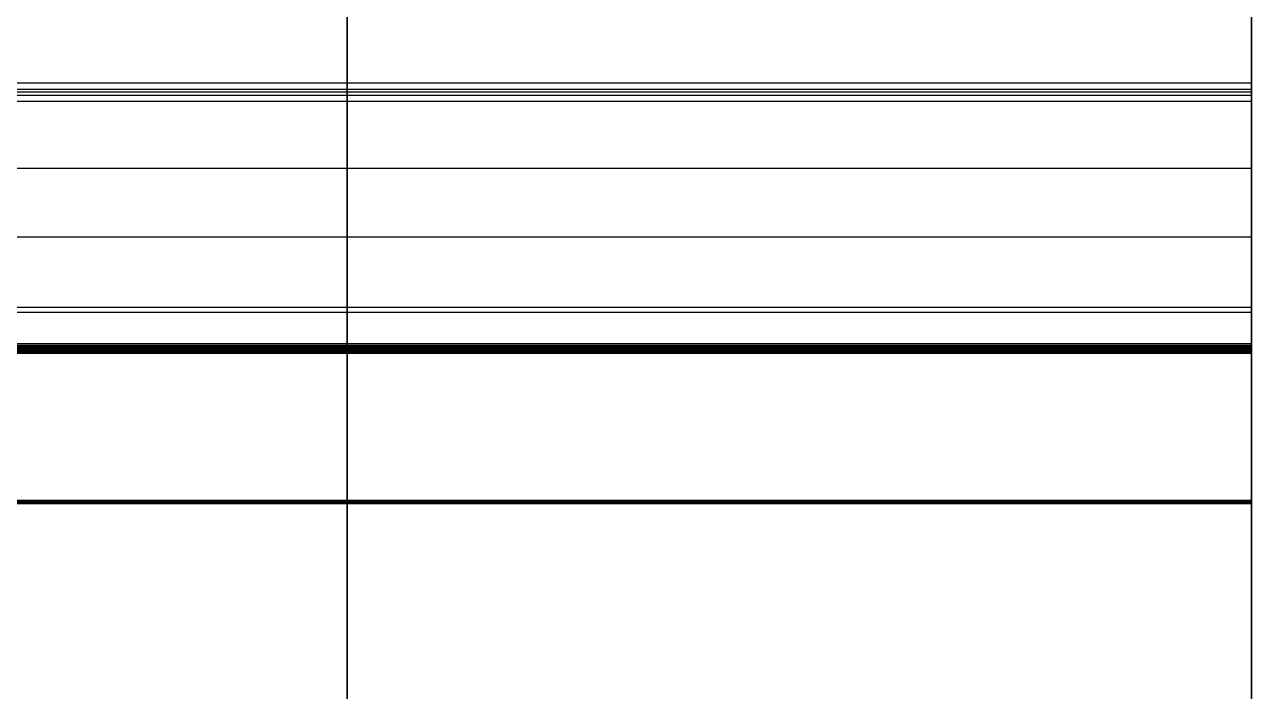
# Model space of a CAD drawing. Header units: millimetres. Extents: x -85 to 1059, y -155 to 155.
# Drawn here: x 1002.59 to 1007, y 121.847 to 124.242 of the extents above; entities that cross this region are included whole.
import ezdxf

# ---------------------------------------------------------------- set-up
doc = ezdxf.new("R2010")
doc.units = ezdxf.units.MM
doc.header["$MEASUREMENT"] = 0
doc.layers.add('Default', color=7, linetype='Continuous', true_color=0x000000)

msp = doc.modelspace()

# ---------------------------------------------------------------- linework, layer by layer
at = {"layer": 'Default'}
msp.add_line((1007, 11.1019, 0.0002), (1007, 140.002, 0.0002), dxfattribs=at)
for points, degree, knots in [([(1007, 0.3488, 139.7504), (1007, -76.9709, 139.7504), (1007, -139.6511, 77.0702), (1007, -139.6511, -0.2498), (1007, -139.6511, -77.5699), (1007, -76.9709, -140.2497), (1007, 0.3488, -140.2497), (1007, 77.6689, -140.2497), (1007, 140.349, -77.5699), (1007, 140.349, -0.2498), (1007, 140.349, 77.0702), (1007, 77.6689, 139.7504), (1007, 0.3488, 139.7504)], 3, [20636, 20636, 20636, 20636, 20637, 20637, 20637, 20638, 20638, 20638, 20639, 20639, 20639, 20640, 20640, 20640, 20640]), ([(1003.75, 0.0018, 140.0004), (1003.75, -77.318, 140.0004), (1003.75, -139.9981, 77.3202), (1003.75, -139.9981, 0.0002), (1003.75, -139.9981, -77.3199), (1003.75, -77.318, -139.9997), (1003.75, 0.0018, -139.9997), (1003.75, 77.3215, -139.9997), (1003.75, 140.002, -77.3199), (1003.75, 140.002, 0.0002), (1003.75, 140.002, 77.3202), (1003.75, 77.3215, 140.0004), (1003.75, 0.0018, 140.0004)], 3, [-1, -1, -1, -1, 0, 0, 0, 1, 1, 1, 2, 2, 2, 3, 3, 3, 3]), ([(1007, 0.0018, 140.0004), (1007, -77.318, 140.0004), (1007, -139.9981, 77.3202), (1007, -139.9981, 0.0002), (1007, -139.9981, -77.3199), (1007, -77.318, -139.9997), (1007, 0.0018, -139.9997), (1007, 77.3215, -139.9997), (1007, 140.002, -77.3199), (1007, 140.002, 0.0002), (1007, 140.002, 77.3202), (1007, 77.3215, 140.0004), (1007, 0.0018, 140.0004)], 3, [-1, -1, -1, -1, 0, 0, 0, 1, 1, 1, 2, 2, 2, 3, 3, 3, 3]), ([(1007, 123.0957, 91.0507), (1007, 123.1342, 91.0639), (1007, 123.1726, 91.0771), (1007, 123.218, 91.0925), (1007, 123.2633, 91.1078), (1007, 123.309, 91.1232), (1007, 123.3547, 91.1385), (1007, 123.4007, 91.1539), (1007, 123.4468, 91.1692), (1007, 123.4931, 91.1847), (1007, 123.5395, 91.2003), (1007, 123.5861, 91.2156), (1007, 123.6327, 91.2309), (1007, 123.6798, 91.2463), (1007, 123.7269, 91.2616), (1007, 123.774, 91.2772), (1007, 123.8211, 91.2927), (1007, 123.8689, 91.3082), (1007, 123.9167, 91.3237), (1007, 123.9645, 91.3391), (1007, 124.0123, 91.3544), (1007, 124.0606, 91.3698), (1007, 124.1089, 91.3851), (1007, 124.1574, 91.4006), (1007, 124.2059, 91.4162), (1007, 124.255, 91.4315), (1007, 124.304, 91.4468), (1007, 124.3532, 91.462), (1007, 124.4024, 91.4772), (1007, 124.452, 91.4927), (1007, 124.5016, 91.5082), (1007, 124.5513, 91.5234), (1007, 124.601, 91.5386), (1007, 124.6513, 91.5541), (1007, 124.7016, 91.5696), (1007, 124.752, 91.5848), (1007, 124.8025, 91.6), (1007, 124.8533, 91.6155), (1007, 124.9041, 91.631), (1007, 124.9552, 91.6462), (1007, 125.0064, 91.6613), (1007, 125.0579, 91.6767), (1007, 125.1094, 91.692), (1007, 125.1184, 91.6947), (1007, 125.1274, 91.6973)], 2, [3127, 3127, 3127, 3128, 3128, 3129, 3129, 3130, 3130, 3131, 3131, 3132, 3132, 3133, 3133, 3134, 3134, 3135, 3135, 3136, 3136, 3137, 3137, 3138, 3138, 3139, 3139, 3140, 3140, 3141, 3141, 3142, 3142, 3143, 3143, 3144, 3144, 3145, 3145, 3146, 3146, 3147, 3147, 3148, 3148, 3149, 3149, 3149]), ([(1007, 125.1274, -92.1969), (1007, 125.1184, -92.1943), (1007, 125.1094, -92.1916), (1007, 125.0579, -92.1763), (1007, 125.0064, -92.1609), (1007, 124.9552, -92.1456), (1007, 124.9041, -92.1302), (1007, 124.8533, -92.1151), (1007, 124.8025, -92.0999), (1007, 124.752, -92.0846), (1007, 124.7016, -92.0692), (1007, 124.6513, -92.054), (1007, 124.601, -92.0389), (1007, 124.5513, -92.0233), (1007, 124.5016, -92.0078), (1007, 124.452, -91.9925), (1007, 124.4024, -91.9771), (1007, 124.3532, -91.9618), (1007, 124.304, -91.9464), (1007, 124.255, -91.9309), (1007, 124.2059, -91.9154), (1007, 124.1574, -91.9001), (1007, 124.1089, -91.8847), (1007, 124.0606, -91.8694), (1007, 124.0123, -91.854), (1007, 123.9645, -91.8385), (1007, 123.9167, -91.823), (1007, 123.8689, -91.8076), (1007, 123.8211, -91.7923), (1007, 123.774, -91.7769), (1007, 123.7269, -91.7616), (1007, 123.6798, -91.7462), (1007, 123.6327, -91.7309), (1007, 123.5861, -91.7154), (1007, 123.5395, -91.6999), (1007, 123.4931, -91.6845), (1007, 123.4468, -91.6692), (1007, 123.4007, -91.6536), (1007, 123.3547, -91.6381), (1007, 123.309, -91.6228), (1007, 123.2633, -91.6074), (1007, 123.218, -91.5919), (1007, 123.1726, -91.5764), (1007, 123.1342, -91.5633), (1007, 123.0957, -91.5503)], 2, [7305, 7305, 7305, 7306, 7306, 7307, 7307, 7308, 7308, 7309, 7309, 7310, 7310, 7311, 7311, 7312, 7312, 7313, 7313, 7314, 7314, 7315, 7315, 7316, 7316, 7317, 7317, 7318, 7318, 7319, 7319, 7320, 7320, 7321, 7321, 7322, 7322, 7323, 7323, 7324, 7324, 7325, 7325, 7326, 7326, 7327, 7327, 7327]), ([(1007, 124.0322, 15.6482), (1007, 116.3332, 77.2989), (1007, 63.7379, 125.0004), (1007, 0.0019, 125.0004), (1007, -17.5054, 125.0004), (1007, -34.1724, 121.4011), (1007, -49.2988, 114.9022)], 3, [595.378082, 595.378082, 595.378082, 595.378082, 596.378082, 596.378082, 596.378082, 597.378082, 597.378082, 597.378082, 597.378082]), ([(1007, -49.627, -114.76), (1007, -34.4135, -121.3481), (1007, -17.6322, -124.9994), (1007, 0.0018, -124.9994), (1007, 63.676, -124.9994), (1007, 116.2304, -77.3892), (1007, 124.0095, -15.8252)], 3, [1200.555169, 1200.555169, 1200.555169, 1200.555169, 1201.555169, 1201.555169, 1201.555169, 1202.555169, 1202.555169, 1202.555169, 1202.555169]), ([(1007, 123.7255, 93.5695), (1007, 123.7205, 93.5618), (1007, 123.7156, 93.554), (1007, 123.6865, 93.5088), (1007, 123.6574, 93.4637), (1007, 123.6283, 93.4189), (1007, 123.5992, 93.3741), (1007, 123.5701, 93.3296), (1007, 123.5409, 93.2852), (1007, 123.512, 93.2411), (1007, 123.4831, 93.197), (1007, 123.4542, 93.1532), (1007, 123.4252, 93.1095), (1007, 123.3965, 93.0659), (1007, 123.3677, 93.0224), (1007, 123.339, 92.9791), (1007, 123.3102, 92.9359), (1007, 123.2817, 92.8932), (1007, 123.2531, 92.8506), (1007, 123.2245, 92.8079), (1007, 123.1959, 92.7652), (1007, 123.1675, 92.7228), (1007, 123.1391, 92.6805), (1007, 123.1107, 92.6385), (1007, 123.0823, 92.5966), (1007, 123.0541, 92.5549), (1007, 123.0259, 92.5133), (1007, 122.9977, 92.472), (1007, 122.9694, 92.4307), (1007, 122.9412, 92.3896), (1007, 122.913, 92.3485), (1007, 122.8851, 92.3078), (1007, 122.8573, 92.2671), (1007, 122.8292, 92.2267), (1007, 122.8012, 92.1863), (1007, 122.7733, 92.1462), (1007, 122.7454, 92.1062), (1007, 122.7177, 92.0663), (1007, 122.69, 92.0265), (1007, 122.6624, 91.987), (1007, 122.6347, 91.9474), (1007, 122.6071, 91.9083), (1007, 122.5796, 91.8691), (1007, 122.5562, 91.8358), (1007, 122.5327, 91.8024)], 2, [3084, 3084, 3084, 3085, 3085, 3086, 3086, 3087, 3087, 3088, 3088, 3089, 3089, 3090, 3090, 3091, 3091, 3092, 3092, 3093, 3093, 3094, 3094, 3095, 3095, 3096, 3096, 3097, 3097, 3098, 3098, 3099, 3099, 3100, 3100, 3101, 3101, 3102, 3102, 3103, 3103, 3104, 3104, 3105, 3105, 3106, 3106, 3106]), ([(1007, 122.5327, -92.3024), (1007, 122.5562, -92.3356), (1007, 122.5796, -92.3687), (1007, 122.6071, -92.4081), (1007, 122.6347, -92.4474), (1007, 122.6624, -92.4867), (1007, 122.69, -92.5261), (1007, 122.7177, -92.5659), (1007, 122.7454, -92.6058), (1007, 122.7733, -92.646), (1007, 122.8012, -92.6862), (1007, 122.8292, -92.7266), (1007, 122.8573, -92.767), (1007, 122.8851, -92.8078), (1007, 122.913, -92.8485), (1007, 122.9412, -92.8894), (1007, 122.9694, -92.9303), (1007, 122.9977, -92.9716), (1007, 123.0259, -93.0129), (1007, 123.0541, -93.0547), (1007, 123.0823, -93.0965), (1007, 123.1107, -93.1385), (1007, 123.1391, -93.1805), (1007, 123.1675, -93.2226), (1007, 123.1959, -93.2648), (1007, 123.2245, -93.3073), (1007, 123.2531, -93.3498), (1007, 123.2817, -93.3928), (1007, 123.3102, -93.4359), (1007, 123.339, -93.4791), (1007, 123.3677, -93.5223), (1007, 123.3965, -93.5659), (1007, 123.4252, -93.6094), (1007, 123.4542, -93.6532), (1007, 123.4831, -93.6969), (1007, 123.512, -93.7412), (1007, 123.5409, -93.7855), (1007, 123.5701, -93.8299), (1007, 123.5992, -93.8744), (1007, 123.6283, -93.9192), (1007, 123.6574, -93.964), (1007, 123.6865, -94.009), (1007, 123.7156, -94.0539), (1007, 123.7205, -94.0615), (1007, 123.7255, -94.0691)], 2, [7348, 7348, 7348, 7349, 7349, 7350, 7350, 7351, 7351, 7352, 7352, 7353, 7353, 7354, 7354, 7355, 7355, 7356, 7356, 7357, 7357, 7358, 7358, 7359, 7359, 7360, 7360, 7361, 7361, 7362, 7362, 7363, 7363, 7364, 7364, 7365, 7365, 7366, 7366, 7367, 7367, 7368, 7368, 7369, 7369, 7370, 7370, 7370]), ([(1007, 123.2256, -94.7232), (1007, 123.2167, -94.7203), (1007, 123.2079, -94.7175), (1007, 123.1568, -94.7013), (1007, 123.1056, -94.6851), (1007, 123.0548, -94.6687), (1007, 123.004, -94.6522), (1007, 122.9536, -94.6358), (1007, 122.9031, -94.6194), (1007, 122.8529, -94.603), (1007, 122.8026, -94.5866), (1007, 122.7527, -94.5704), (1007, 122.7027, -94.5542), (1007, 122.6534, -94.5378), (1007, 122.604, -94.5214), (1007, 122.5548, -94.505), (1007, 122.5055, -94.4886), (1007, 122.4567, -94.4722), (1007, 122.4078, -94.4558), (1007, 122.3591, -94.4393), (1007, 122.3105, -94.4229), (1007, 122.2623, -94.4067), (1007, 122.2142, -94.3905), (1007, 122.1662, -94.3739), (1007, 122.1182, -94.3573), (1007, 122.0706, -94.3411), (1007, 122.0229, -94.3249), (1007, 121.9757, -94.3083), (1007, 121.9284, -94.2917), (1007, 121.8815, -94.2755), (1007, 121.8346, -94.2593), (1007, 121.7878, -94.2429), (1007, 121.7411, -94.2264), (1007, 121.6947, -94.21), (1007, 121.6483, -94.1936), (1007, 121.6023, -94.1772), (1007, 121.5562, -94.1608), (1007, 121.5105, -94.1446), (1007, 121.4649, -94.1284), (1007, 121.4195, -94.112), (1007, 121.3742, -94.0956), (1007, 121.3292, -94.0793), (1007, 121.2842, -94.0631), (1007, 121.2431, -94.0481), (1007, 121.202, -94.0331)], 2, [7372, 7372, 7372, 7373.045455, 7373.045455, 7374.090909, 7374.090909, 7375.136364, 7375.136364, 7376.181818, 7376.181818, 7377.227273, 7377.227273, 7378.272727, 7378.272727, 7379.318182, 7379.318182, 7380.363636, 7380.363636, 7381.409091, 7381.409091, 7382.454545, 7382.454545, 7383.5, 7383.5, 7384.545455, 7384.545455, 7385.590909, 7385.590909, 7386.636364, 7386.636364, 7387.681818, 7387.681818, 7388.727273, 7388.727273, 7389.772727, 7389.772727, 7390.818182, 7390.818182, 7391.863636, 7391.863636, 7392.909091, 7392.909091, 7393.954545, 7393.954545, 7395, 7395, 7395]), ([(1007, 121.2077, 93.5353), (1007, 121.246, 93.5492), (1007, 121.2842, 93.5632), (1007, 121.3292, 93.5796), (1007, 121.3742, 93.596), (1007, 121.4195, 93.6122), (1007, 121.4649, 93.6284), (1007, 121.5105, 93.645), (1007, 121.5562, 93.6616), (1007, 121.6023, 93.6778), (1007, 121.6483, 93.694), (1007, 121.6947, 93.7103), (1007, 121.7411, 93.7265), (1007, 121.7878, 93.7429), (1007, 121.8346, 93.7593), (1007, 121.8815, 93.7759), (1007, 121.9284, 93.7925), (1007, 121.9757, 93.8087), (1007, 122.0229, 93.8249), (1007, 122.0706, 93.8415), (1007, 122.1182, 93.8581), (1007, 122.1662, 93.8741), (1007, 122.2142, 93.8902), (1007, 122.2623, 93.9068), (1007, 122.3105, 93.9233), (1007, 122.3591, 93.9398), (1007, 122.4078, 93.9562), (1007, 122.4567, 93.9726), (1007, 122.5055, 93.989), (1007, 122.5548, 94.0052), (1007, 122.604, 94.0214), (1007, 122.6534, 94.0378), (1007, 122.7027, 94.0542), (1007, 122.7527, 94.0706), (1007, 122.8026, 94.087), (1007, 122.8529, 94.1034), (1007, 122.9031, 94.1198), (1007, 122.9536, 94.1361), (1007, 123.004, 94.1523), (1007, 123.0548, 94.1687), (1007, 123.1056, 94.1851), (1007, 123.1568, 94.2013), (1007, 123.2079, 94.2176)], 2, [3060, 3060, 3060, 3061, 3061, 3062, 3062, 3063, 3063, 3064, 3064, 3065, 3065, 3066, 3066, 3067, 3067, 3068, 3068, 3069, 3069, 3070, 3070, 3071, 3071, 3072, 3072, 3073, 3073, 3074, 3074, 3075, 3075, 3076, 3076, 3077, 3077, 3078, 3078, 3079, 3079, 3080, 3080, 3081, 3081, 3081]), ([(1007, 123.0654, 91.0461), (1007, 123.0668, 91.0459), (1007, 123.0682, 91.0457), (1007, 123.0698, 91.0456), (1007, 123.0714, 91.0454)], 2, [3120, 3120, 3120, 3121, 3121, 3122, 3122, 3122]), ([(1007, 122.5211, 91.7703), (1007, 122.6096, 91.6525), (1007, 122.6982, 91.5347), (1007, 122.7916, 91.4098), (1007, 122.8851, 91.2849), (1007, 122.9732, 91.1669), (1007, 123.0612, 91.0489)], 2, [3115, 3115, 3115, 3116, 3116, 3117, 3117, 3118, 3118, 3118]), ([(1007, 123.0612, -91.5482), (1007, 122.9732, -91.6663), (1007, 122.8851, -91.7845), (1007, 122.7916, -91.9094), (1007, 122.6982, -92.0343), (1007, 122.6096, -92.1521), (1007, 122.5211, -92.2699)], 2, [7336, 7336, 7336, 7337, 7337, 7338, 7338, 7339, 7339, 7339]), ([(1007, 122.52, -92.277), (1007, 122.5205, -92.2788), (1007, 122.5211, -92.2805), (1007, 122.5216, -92.2823), (1007, 122.5221, -92.2841)], 2, [7342, 7342, 7342, 7343, 7343, 7344, 7344, 7344])]:
    msp.add_open_spline(points, degree=degree, knots=knots, dxfattribs=at)
for points, degree in [([(1007, 124.0322, 15.6482), (998, 124.0322, 15.6482), (989, 124.0322, 15.6482)], 2), ([(1007, 124.0095, -15.8252), (998, 124.0095, -15.8252), (989, 124.0095, -15.8252)], 2), ([(1007, 123.9656, 14.8569), (1007, 123.9878, 15.1206), (1007, 124.01, 15.3844), (1007, 124.0322, 15.6482)], 3), ([(1007, 124.0095, -15.8252), (1007, 123.9949, -15.5932), (1007, 123.9803, -15.3612), (1007, 123.9657, -15.1292)], 3), ([(1007, 123.9989, 15.2525), (998, 123.9989, 15.2525), (989, 123.9989, 15.2525)], 2), ([(1007, 123.9876, -15.4772), (998, 123.9876, -15.4772), (989, 123.9876, -15.4772)], 2), ([(1007, 123.9657, -15.1292), (998, 123.9657, -15.1292), (989, 123.9657, -15.1292)], 2), ([(1007, 123.9656, 14.8569), (998, 123.9656, 14.8569), (989, 123.9656, 14.8569)], 2), ([(1007, 123.9657, -15.1292), (1007, 89.2759, -15.1292), (1007, 54.5861, -15.1292), (1007, 19.8963, -15.1292)], 3), ([(1007, 20.2489, 14.8569), (1007, 54.8211, 14.8569), (1007, 89.3933, 14.8569), (1007, 123.9656, 14.8569)], 3), ([(1007, 123.7255, 93.5695), (1003.75, 123.7255, 93.5695), (1000.5, 123.7255, 93.5695)], 2), ([(1007, 123.7255, -94.0691), (1003.75, 123.7255, -94.0691), (1000.5, 123.7255, -94.0691)], 2), ([(1007, 123.4789, 93.8994), (1007, 123.6022, 93.7344), (1007, 123.7255, 93.5695)], 2), ([(1007, 123.7255, -94.0691), (1007, 123.6022, -94.2339), (1007, 123.4789, -94.3986)], 2), ([(1007, 123.4789, 93.8994), (1003.75, 123.4789, 93.8994), (1000.5, 123.4789, 93.8994)], 2), ([(1007, 123.4789, -94.3986), (1003.75, 123.4789, -94.3986), (1000.5, 123.4789, -94.3986)], 2), ([(1007, 123.2256, 94.2236), (1007, 123.3522, 94.0615), (1007, 123.4789, 93.8994)], 2), ([(1007, 123.4789, -94.3986), (1007, 123.3522, -94.5609), (1007, 123.2256, -94.7232)], 2), ([(1007, 123.2256, 94.2236), (1003.75, 123.2256, 94.2236), (1000.5, 123.2256, 94.2236)], 2), ([(1007, 123.2256, -94.7232), (1003.75, 123.2256, -94.7232), (1000.5, 123.2256, -94.7232)], 2), ([(1007, 123.2079, 94.2176), (1007, 123.2167, 94.2206), (1007, 123.2256, 94.2236)], 2), ([(1007, 123.2079, 94.2176), (1003.75, 123.2079, 94.2176), (1000.5, 123.2079, 94.2176)], 2), ([(1007, 123.0957, 91.0507), (1003.75, 123.0957, 91.0507), (1000.5, 123.0957, 91.0507)], 2), ([(1007, 123.0957, -91.5503), (1003.75, 123.0957, -91.5503), (1000.5, 123.0957, -91.5503)], 2), ([(1007, 123.0897, 91.0489), (1003.75, 123.0897, 91.0489), (1000.5, 123.0897, 91.0489)], 2), ([(1007, 123.0897, -91.5485), (1003.75, 123.0897, -91.5485), (1000.5, 123.0897, -91.5485)], 2), ([(1007, 123.0845, 91.0475), (1003.75, 123.0845, 91.0475), (1000.5, 123.0845, 91.0475)], 2), ([(1007, 123.0845, -91.5471), (1003.75, 123.0845, -91.5471), (1000.5, 123.0845, -91.5471)], 2), ([(1007, 123.0897, 91.0489), (1007, 123.0927, 91.0498), (1007, 123.0957, 91.0507)], 2), ([(1007, 123.0957, -91.5503), (1007, 123.0927, -91.5494), (1007, 123.0897, -91.5485)], 2), ([(1007, 123.0845, 91.0475), (1007, 123.0871, 91.0482), (1007, 123.0897, 91.0489)], 2), ([(1007, 123.0897, -91.5485), (1007, 123.0871, -91.5478), (1007, 123.0845, -91.5471)], 2), ([(1007, 123.0795, 91.0464), (1007, 123.082, 91.047), (1007, 123.0845, 91.0475)], 2), ([(1007, 123.0845, -91.5471), (1007, 123.082, -91.5466), (1007, 123.0795, -91.546)], 2), ([(1007, 123.0795, 91.0464), (1003.75, 123.0795, 91.0464), (1000.5, 123.0795, 91.0464)], 2), ([(1007, 123.0795, -91.546), (1003.75, 123.0795, -91.546), (1000.5, 123.0795, -91.546)], 2), ([(1007, 123.0753, 91.0457), (1003.75, 123.0753, 91.0457), (1000.5, 123.0753, 91.0457)], 2), ([(1007, 123.0753, -91.5453), (1003.75, 123.0753, -91.5453), (1000.5, 123.0753, -91.5453)], 2), ([(1007, 123.0714, 91.0454), (1003.75, 123.0714, 91.0454), (1000.5, 123.0714, 91.0454)], 2), ([(1007, 123.0714, -91.545), (1003.75, 123.0714, -91.545), (1000.5, 123.0714, -91.545)], 2), ([(1007, 123.0682, -91.5453), (1003.75, 123.0682, -91.5453), (1000.5, 123.0682, -91.5453)], 2), ([(1007, 123.0654, 91.0461), (1003.75, 123.0654, 91.0461), (1000.5, 123.0654, 91.0461)], 2), ([(1007, 123.0654, -91.546), (1003.75, 123.0654, -91.546), (1000.5, 123.0654, -91.546)], 2), ([(1007, 123.0629, 91.0475), (1003.75, 123.0629, 91.0475), (1000.5, 123.0629, 91.0475)], 2), ([(1007, 123.0629, -91.5467), (1003.75, 123.0629, -91.5467), (1000.5, 123.0629, -91.5467)], 2), ([(1007, 123.0612, 91.0489), (1003.75, 123.0612, 91.0489), (1000.5, 123.0612, 91.0489)], 2), ([(1007, 123.0612, -91.5482), (1003.75, 123.0612, -91.5482), (1000.5, 123.0612, -91.5482)], 2), ([(1007, 123.0753, 91.0457), (1007, 123.0774, 91.0461), (1007, 123.0795, 91.0464)], 2), ([(1007, 123.0795, -91.546), (1007, 123.0774, -91.5457), (1007, 123.0753, -91.5453)], 2), ([(1007, 123.0714, 91.0454), (1007, 123.0733, 91.0456), (1007, 123.0753, 91.0457)], 2), ([(1007, 123.0753, -91.5453), (1007, 123.0733, -91.5452), (1007, 123.0714, -91.545)], 2), ([(1007, 123.0714, -91.545), (1007, 123.0698, -91.5452), (1007, 123.0682, -91.5453)], 2), ([(1007, 123.0682, -91.5453), (1007, 123.0668, -91.5457), (1007, 123.0654, -91.546)], 2), ([(1007, 123.0629, 91.0475), (1007, 123.0642, 91.0468), (1007, 123.0654, 91.0461)], 2), ([(1007, 123.0654, -91.546), (1007, 123.0642, -91.5464), (1007, 123.0629, -91.5467)], 2), ([(1007, 123.0612, 91.0489), (1007, 123.0621, 91.0482), (1007, 123.0629, 91.0475)], 2), ([(1007, 123.0629, -91.5467), (1007, 123.0621, -91.5475), (1007, 123.0612, -91.5482)], 2), ([(1007, 122.5327, 91.8024), (1003.75, 122.5327, 91.8024), (1000.5, 122.5327, 91.8024)], 2), ([(1007, 122.5327, -92.3024), (1003.75, 122.5327, -92.3024), (1000.5, 122.5327, -92.3024)], 2), ([(1007, 122.5292, 91.7979), (1003.75, 122.5292, 91.7979), (1000.5, 122.5292, 91.7979)], 2), ([(1007, 122.5292, -92.2971), (1003.75, 122.5292, -92.2971), (1000.5, 122.5292, -92.2971)], 2), ([(1007, 122.5264, 91.7929), (1003.75, 122.5264, 91.7929), (1000.5, 122.5264, 91.7929)], 2), ([(1007, 122.5264, -92.2922), (1003.75, 122.5264, -92.2922), (1000.5, 122.5264, -92.2922)], 2), ([(1007, 122.5242, 91.7883), (1003.75, 122.5242, 91.7883), (1000.5, 122.5242, 91.7883)], 2), ([(1007, 122.5242, -92.2883), (1003.75, 122.5242, -92.2883), (1000.5, 122.5242, -92.2883)], 2), ([(1007, 122.5221, 91.7848), (1003.75, 122.5221, 91.7848), (1000.5, 122.5221, 91.7848)], 2), ([(1007, 122.5221, -92.2841), (1003.75, 122.5221, -92.2841), (1000.5, 122.5221, -92.2841)], 2), ([(1007, 122.5211, 91.7809), (1003.75, 122.5211, 91.7809), (1000.5, 122.5211, 91.7809)], 2), ([(1007, 122.5211, 91.7703), (1003.75, 122.5211, 91.7703), (1000.5, 122.5211, 91.7703)], 2), ([(1007, 122.5211, -92.2699), (1003.75, 122.5211, -92.2699), (1000.5, 122.5211, -92.2699)], 2), ([(1007, 122.5204, 91.7721), (1003.75, 122.5204, 91.7721), (1000.5, 122.5204, 91.7721)], 2), ([(1007, 122.5204, -92.2721), (1003.75, 122.5204, -92.2721), (1000.5, 122.5204, -92.2721)], 2), ([(1007, 122.52, 91.7778), (1003.75, 122.52, 91.7778), (1000.5, 122.52, 91.7778)], 2), ([(1007, 122.52, 91.7746), (1003.75, 122.52, 91.7746), (1000.5, 122.52, 91.7746)], 2), ([(1007, 122.52, -92.2745), (1003.75, 122.52, -92.2745), (1000.5, 122.52, -92.2745)], 2), ([(1007, 122.52, -92.277), (1003.75, 122.52, -92.277), (1000.5, 122.52, -92.277)], 2), ([(1007, 122.5327, 91.8024), (1007, 122.5309, 91.8002), (1007, 122.5292, 91.7979)], 2), ([(1007, 122.5292, -92.2971), (1007, 122.5309, -92.2998), (1007, 122.5327, -92.3024)], 2), ([(1007, 122.5292, 91.7979), (1007, 122.5278, 91.7954), (1007, 122.5264, 91.7929)], 2), ([(1007, 122.5264, -92.2922), (1007, 122.5278, -92.2946), (1007, 122.5292, -92.2971)], 2), ([(1007, 122.5264, 91.7929), (1007, 122.5253, 91.7906), (1007, 122.5242, 91.7883)], 2), ([(1007, 122.5242, -92.2883), (1007, 122.5253, -92.2902), (1007, 122.5264, -92.2922)], 2), ([(1007, 122.5242, 91.7883), (1007, 122.5232, 91.7866), (1007, 122.5221, 91.7848)], 2), ([(1007, 122.5221, -92.2841), (1007, 122.5232, -92.2862), (1007, 122.5242, -92.2883)], 2), ([(1007, 122.5221, 91.7848), (1007, 122.5216, 91.7829), (1007, 122.5211, 91.7809)], 2), ([(1007, 122.5211, 91.7809), (1007, 122.5205, 91.7793), (1007, 122.52, 91.7778)], 2), ([(1007, 122.5204, 91.7721), (1007, 122.5207, 91.7712), (1007, 122.5211, 91.7703)], 2), ([(1007, 122.5211, -92.2699), (1007, 122.5207, -92.271), (1007, 122.5204, -92.2721)], 2), ([(1007, 122.52, 91.7746), (1007, 122.5202, 91.7733), (1007, 122.5204, 91.7721)], 2), ([(1007, 122.5204, -92.2721), (1007, 122.5202, -92.2733), (1007, 122.52, -92.2745)], 2), ([(1007, 122.52, 91.7778), (1007, 122.52, 91.7762), (1007, 122.52, 91.7746)], 2), ([(1007, 122.52, -92.2745), (1007, 122.52, -92.2758), (1007, 122.52, -92.277)], 2)]:
    msp.add_open_spline(points, degree=degree, dxfattribs=at)

doc.saveas('drawing.dxf')
